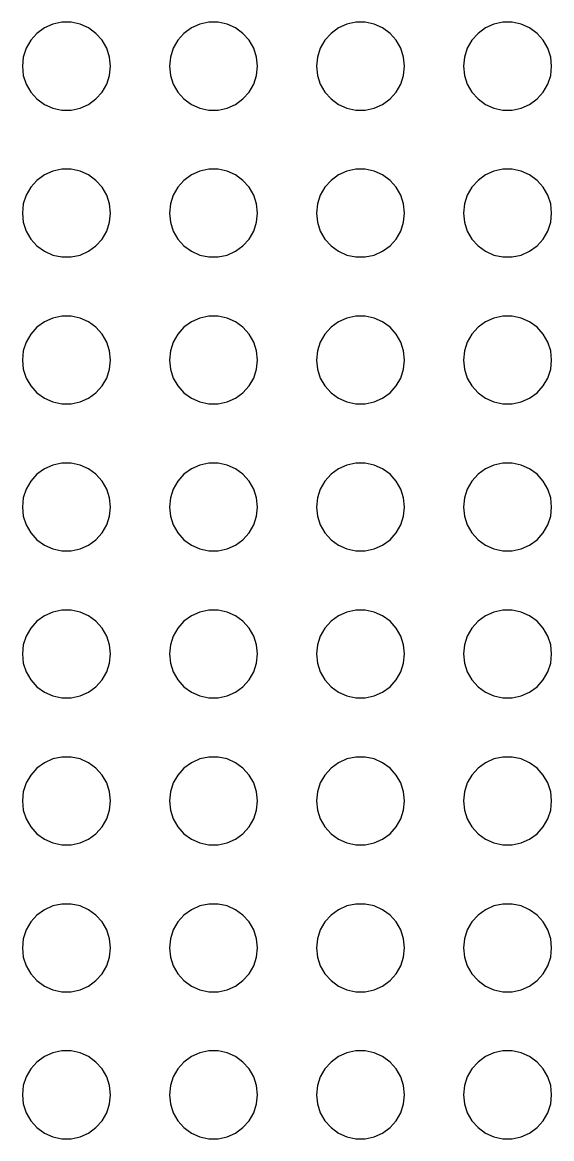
# Model space of a CAD drawing. Header units: metres. Extents: x 1.6 to 62.4, y 1.6 to 62.4.
# Drawn here: x 1.6 to 30.4, y 1.6 to 62.4 of the extents above; entities that cross this region are included whole.
import ezdxf

# ---------------------------------------------------------------- set-up
doc = ezdxf.new("R2010")
doc.units = ezdxf.units.M

msp = doc.modelspace()

# ---------------------------------------------------------------- linework, layer by layer
for p, q in [((2.79999, 62.0785), (2.39407, 61.7835)), ((3.25835, 62.2825), (2.79999, 62.0785)), ((3.74913, 62.3868), (3.25835, 62.2825)), ((4.25085, 62.3868), (3.74913, 62.3868)), ((4.74164, 62.2825), (4.25085, 62.3868)), ((5.2, 62.0785), (4.74164, 62.2825)), ((5.60591, 61.7835), (5.2, 62.0785)), ((10.8, 62.0785), (10.3941, 61.7835)), ((11.2583, 62.2825), (10.8, 62.0785)), ((11.7491, 62.3868), (11.2583, 62.2825)), ((12.2509, 62.3868), (11.7491, 62.3868)), ((12.7416, 62.2825), (12.2509, 62.3868)), ((13.2, 62.0785), (12.7416, 62.2825)), ((13.6059, 61.7835), (13.2, 62.0785)), ((18.8, 62.0785), (18.3941, 61.7835)), ((19.2583, 62.2825), (18.8, 62.0785)), ((19.7491, 62.3868), (19.2583, 62.2825)), ((20.2509, 62.3868), (19.7491, 62.3868)), ((20.7416, 62.2825), (20.2509, 62.3868)), ((21.2, 62.0785), (20.7416, 62.2825)), ((21.6059, 61.7835), (21.2, 62.0785)), ((26.8, 62.0785), (26.3941, 61.7835)), ((27.2583, 62.2825), (26.8, 62.0785)), ((27.7491, 62.3868), (27.2583, 62.2825)), ((28.2509, 62.3868), (27.7491, 62.3868)), ((28.7416, 62.2825), (28.2509, 62.3868)), ((29.2, 62.0785), (28.7416, 62.2825)), ((29.6059, 61.7835), (29.2, 62.0785)), ((2.05835, 61.4107), (1.80748, 60.9762)), ((2.39407, 61.7835), (2.05835, 61.4107)), ((5.94164, 61.4107), (5.60591, 61.7835)), ((6.1925, 60.9762), (5.94164, 61.4107)), ((10.0583, 61.4107), (9.80748, 60.9762)), ((10.3941, 61.7835), (10.0583, 61.4107)), ((13.9416, 61.4107), (13.6059, 61.7835)), ((14.1925, 60.9762), (13.9416, 61.4107)), ((18.0583, 61.4107), (17.8075, 60.9762)), ((18.3941, 61.7835), (18.0583, 61.4107)), ((21.9416, 61.4107), (21.6059, 61.7835)), ((22.1925, 60.9762), (21.9416, 61.4107)), ((26.0583, 61.4107), (25.8075, 60.9762)), ((26.3941, 61.7835), (26.0583, 61.4107)), ((29.9416, 61.4107), (29.6059, 61.7835)), ((30.1925, 60.9762), (29.9416, 61.4107)), ((1.80748, 60.9762), (1.65244, 60.499)), ((6.34755, 60.499), (6.1925, 60.9762)), ((9.80748, 60.9762), (9.65244, 60.499)), ((14.3475, 60.499), (14.1925, 60.9762)), ((17.8075, 60.9762), (17.6524, 60.499)), ((22.3475, 60.499), (22.1925, 60.9762)), ((25.8075, 60.9762), (25.6524, 60.499)), ((30.3475, 60.499), (30.1925, 60.9762)), ((1.65244, 60.499), (1.59999, 60)), ((6.39999, 60), (6.34755, 60.499)), ((9.65244, 60.499), (9.59999, 60)), ((14.4, 60), (14.3475, 60.499)), ((17.6524, 60.499), (17.6, 60)), ((22.4, 60), (22.3475, 60.499)), ((25.6524, 60.499), (25.6, 60)), ((30.4, 60), (30.3475, 60.499)), ((1.59999, 60), (1.65244, 59.501)), ((6.34755, 59.501), (6.39999, 60)), ((9.59999, 60), (9.65244, 59.501)), ((14.3475, 59.501), (14.4, 60)), ((17.6, 60), (17.6524, 59.501)), ((22.3475, 59.501), (22.4, 60)), ((25.6, 60), (25.6524, 59.501)), ((30.3475, 59.501), (30.4, 60)), ((1.65244, 59.501), (1.80748, 59.0238)), ((1.80748, 59.0238), (2.05835, 58.5893)), ((5.94164, 58.5893), (6.1925, 59.0238)), ((6.1925, 59.0238), (6.34755, 59.501)), ((9.65244, 59.501), (9.80748, 59.0238)), ((9.80748, 59.0238), (10.0583, 58.5893)), ((13.9416, 58.5893), (14.1925, 59.0238)), ((14.1925, 59.0238), (14.3475, 59.501)), ((17.6524, 59.501), (17.8075, 59.0238)), ((17.8075, 59.0238), (18.0583, 58.5893)), ((21.9416, 58.5893), (22.1925, 59.0238)), ((22.1925, 59.0238), (22.3475, 59.501)), ((25.6524, 59.501), (25.8075, 59.0238)), ((25.8075, 59.0238), (26.0583, 58.5893)), ((29.9416, 58.5893), (30.1925, 59.0238)), ((30.1925, 59.0238), (30.3475, 59.501)), ((2.05835, 58.5893), (2.39407, 58.2164)), ((5.60591, 58.2164), (5.94164, 58.5893)), ((10.0583, 58.5893), (10.3941, 58.2164)), ((13.6059, 58.2164), (13.9416, 58.5893)), ((18.0583, 58.5893), (18.3941, 58.2164)), ((21.6059, 58.2164), (21.9416, 58.5893)), ((26.0583, 58.5893), (26.3941, 58.2164)), ((29.6059, 58.2164), (29.9416, 58.5893)), ((2.39407, 58.2164), (2.79999, 57.9215)), ((2.79999, 57.9215), (3.25835, 57.7175)), ((4.74164, 57.7175), (5.2, 57.9215)), ((5.2, 57.9215), (5.60591, 58.2164)), ((10.3941, 58.2164), (10.8, 57.9215)), ((10.8, 57.9215), (11.2583, 57.7175)), ((12.7416, 57.7175), (13.2, 57.9215)), ((13.2, 57.9215), (13.6059, 58.2164)), ((18.3941, 58.2164), (18.8, 57.9215)), ((18.8, 57.9215), (19.2583, 57.7175)), ((20.7416, 57.7175), (21.2, 57.9215)), ((21.2, 57.9215), (21.6059, 58.2164)), ((26.3941, 58.2164), (26.8, 57.9215)), ((26.8, 57.9215), (27.2583, 57.7175)), ((28.7416, 57.7175), (29.2, 57.9215)), ((29.2, 57.9215), (29.6059, 58.2164)), ((3.25835, 57.7175), (3.74913, 57.6131)), ((3.74913, 57.6131), (4.25085, 57.6131)), ((4.25085, 57.6131), (4.74164, 57.7175)), ((11.2583, 57.7175), (11.7491, 57.6131)), ((11.7491, 57.6131), (12.2509, 57.6131)), ((12.2509, 57.6131), (12.7416, 57.7175)), ((19.2583, 57.7175), (19.7491, 57.6131)), ((19.7491, 57.6131), (20.2509, 57.6131)), ((20.2509, 57.6131), (20.7416, 57.7175)), ((27.2583, 57.7175), (27.7491, 57.6131)), ((27.7491, 57.6131), (28.2509, 57.6131)), ((28.2509, 57.6131), (28.7416, 57.7175)), ((3.25835, 54.2825), (2.79999, 54.0785)), ((3.74913, 54.3868), (3.25835, 54.2825)), ((4.25085, 54.3868), (3.74913, 54.3868)), ((4.74164, 54.2825), (4.25085, 54.3868)), ((5.2, 54.0785), (4.74164, 54.2825)), ((11.2583, 54.2825), (10.8, 54.0785)), ((11.7491, 54.3868), (11.2583, 54.2825)), ((12.2509, 54.3868), (11.7491, 54.3868)), ((12.7416, 54.2825), (12.2509, 54.3868)), ((13.2, 54.0785), (12.7416, 54.2825)), ((19.2583, 54.2825), (18.8, 54.0785)), ((19.7491, 54.3868), (19.2583, 54.2825)), ((20.2509, 54.3868), (19.7491, 54.3868)), ((20.7416, 54.2825), (20.2509, 54.3868)), ((21.2, 54.0785), (20.7416, 54.2825)), ((27.2583, 54.2825), (26.8, 54.0785)), ((27.7491, 54.3868), (27.2583, 54.2825)), ((28.2509, 54.3868), (27.7491, 54.3868)), ((28.7416, 54.2825), (28.2509, 54.3868)), ((29.2, 54.0785), (28.7416, 54.2825)), ((2.39407, 53.7835), (2.05835, 53.4107)), ((2.79999, 54.0785), (2.39407, 53.7835)), ((5.60591, 53.7835), (5.2, 54.0785)), ((5.94164, 53.4107), (5.60591, 53.7835)), ((10.3941, 53.7835), (10.0583, 53.4107)), ((10.8, 54.0785), (10.3941, 53.7835)), ((13.6059, 53.7835), (13.2, 54.0785)), ((13.9416, 53.4107), (13.6059, 53.7835)), ((18.3941, 53.7835), (18.0583, 53.4107)), ((18.8, 54.0785), (18.3941, 53.7835)), ((21.6059, 53.7835), (21.2, 54.0785)), ((21.9416, 53.4107), (21.6059, 53.7835)), ((26.3941, 53.7835), (26.0583, 53.4107)), ((26.8, 54.0785), (26.3941, 53.7835)), ((29.6059, 53.7835), (29.2, 54.0785)), ((29.9416, 53.4107), (29.6059, 53.7835)), ((1.80748, 52.9762), (1.65244, 52.499)), ((2.05835, 53.4107), (1.80748, 52.9762)), ((6.1925, 52.9762), (5.94164, 53.4107)), ((6.34755, 52.499), (6.1925, 52.9762)), ((9.80748, 52.9762), (9.65244, 52.499)), ((10.0583, 53.4107), (9.80748, 52.9762)), ((14.1925, 52.9762), (13.9416, 53.4107)), ((14.3475, 52.499), (14.1925, 52.9762)), ((17.8075, 52.9762), (17.6524, 52.499)), ((18.0583, 53.4107), (17.8075, 52.9762)), ((22.1925, 52.9762), (21.9416, 53.4107)), ((22.3475, 52.499), (22.1925, 52.9762)), ((25.8075, 52.9762), (25.6524, 52.499)), ((26.0583, 53.4107), (25.8075, 52.9762)), ((30.1925, 52.9762), (29.9416, 53.4107)), ((30.3475, 52.499), (30.1925, 52.9762)), ((1.65244, 52.499), (1.59999, 52)), ((6.39999, 52), (6.34755, 52.499)), ((9.65244, 52.499), (9.59999, 52)), ((14.4, 52), (14.3475, 52.499)), ((17.6524, 52.499), (17.6, 52)), ((22.4, 52), (22.3475, 52.499)), ((25.6524, 52.499), (25.6, 52)), ((30.4, 52), (30.3475, 52.499)), ((1.59999, 52), (1.65244, 51.501)), ((6.34755, 51.501), (6.39999, 52)), ((9.59999, 52), (9.65244, 51.501)), ((14.3475, 51.501), (14.4, 52)), ((17.6, 52), (17.6524, 51.501)), ((22.3475, 51.501), (22.4, 52)), ((25.6, 52), (25.6524, 51.501)), ((30.3475, 51.501), (30.4, 52)), ((1.65244, 51.501), (1.80748, 51.0238)), ((6.1925, 51.0238), (6.34755, 51.501)), ((9.65244, 51.501), (9.80748, 51.0238)), ((14.1925, 51.0238), (14.3475, 51.501)), ((17.6524, 51.501), (17.8075, 51.0238)), ((22.1925, 51.0238), (22.3475, 51.501)), ((25.6524, 51.501), (25.8075, 51.0238)), ((30.1925, 51.0238), (30.3475, 51.501)), ((1.80748, 51.0238), (2.05835, 50.5893)), ((2.05835, 50.5893), (2.39407, 50.2164)), ((5.60591, 50.2164), (5.94164, 50.5893)), ((5.94164, 50.5893), (6.1925, 51.0238)), ((9.80748, 51.0238), (10.0583, 50.5893)), ((10.0583, 50.5893), (10.3941, 50.2164)), ((13.6059, 50.2164), (13.9416, 50.5893)), ((13.9416, 50.5893), (14.1925, 51.0238)), ((17.8075, 51.0238), (18.0583, 50.5893)), ((18.0583, 50.5893), (18.3941, 50.2164)), ((21.6059, 50.2164), (21.9416, 50.5893)), ((21.9416, 50.5893), (22.1925, 51.0238)), ((25.8075, 51.0238), (26.0583, 50.5893)), ((26.0583, 50.5893), (26.3941, 50.2164)), ((29.6059, 50.2164), (29.9416, 50.5893)), ((29.9416, 50.5893), (30.1925, 51.0238)), ((2.39407, 50.2164), (2.79999, 49.9215)), ((2.79999, 49.9215), (3.25835, 49.7175)), ((4.74164, 49.7175), (5.2, 49.9215)), ((5.2, 49.9215), (5.60591, 50.2164)), ((10.3941, 50.2164), (10.8, 49.9215)), ((10.8, 49.9215), (11.2583, 49.7175)), ((12.7416, 49.7175), (13.2, 49.9215)), ((13.2, 49.9215), (13.6059, 50.2164)), ((18.3941, 50.2164), (18.8, 49.9215)), ((18.8, 49.9215), (19.2583, 49.7175)), ((20.7416, 49.7175), (21.2, 49.9215)), ((21.2, 49.9215), (21.6059, 50.2164)), ((26.3941, 50.2164), (26.8, 49.9215)), ((26.8, 49.9215), (27.2583, 49.7175)), ((28.7416, 49.7175), (29.2, 49.9215)), ((29.2, 49.9215), (29.6059, 50.2164)), ((3.25835, 49.7175), (3.74913, 49.6131)), ((3.74913, 49.6131), (4.25085, 49.6131)), ((4.25085, 49.6131), (4.74164, 49.7175)), ((11.2583, 49.7175), (11.7491, 49.6131)), ((11.7491, 49.6131), (12.2509, 49.6131)), ((12.2509, 49.6131), (12.7416, 49.7175)), ((19.2583, 49.7175), (19.7491, 49.6131)), ((19.7491, 49.6131), (20.2509, 49.6131)), ((20.2509, 49.6131), (20.7416, 49.7175)), ((27.2583, 49.7175), (27.7491, 49.6131)), ((27.7491, 49.6131), (28.2509, 49.6131)), ((28.2509, 49.6131), (28.7416, 49.7175)), ((3.25835, 46.2825), (2.79999, 46.0785)), ((3.74913, 46.3868), (3.25835, 46.2825)), ((4.25085, 46.3868), (3.74913, 46.3868)), ((4.74164, 46.2825), (4.25085, 46.3868)), ((5.2, 46.0785), (4.74164, 46.2825)), ((11.2583, 46.2825), (10.8, 46.0785)), ((11.7491, 46.3868), (11.2583, 46.2825)), ((12.2509, 46.3868), (11.7491, 46.3868)), ((12.7416, 46.2825), (12.2509, 46.3868)), ((13.2, 46.0785), (12.7416, 46.2825)), ((19.2583, 46.2825), (18.8, 46.0785)), ((19.7491, 46.3868), (19.2583, 46.2825)), ((20.2509, 46.3868), (19.7491, 46.3868)), ((20.7416, 46.2825), (20.2509, 46.3868)), ((21.2, 46.0785), (20.7416, 46.2825)), ((27.2583, 46.2825), (26.8, 46.0785)), ((27.7491, 46.3868), (27.2583, 46.2825)), ((28.2509, 46.3868), (27.7491, 46.3868)), ((28.7416, 46.2825), (28.2509, 46.3868)), ((29.2, 46.0785), (28.7416, 46.2825)), ((2.39407, 45.7835), (2.05835, 45.4107)), ((2.79999, 46.0785), (2.39407, 45.7835)), ((5.60591, 45.7835), (5.2, 46.0785)), ((5.94164, 45.4107), (5.60591, 45.7835)), ((10.3941, 45.7835), (10.0583, 45.4107)), ((10.8, 46.0785), (10.3941, 45.7835)), ((13.6059, 45.7835), (13.2, 46.0785)), ((13.9416, 45.4107), (13.6059, 45.7835)), ((18.3941, 45.7835), (18.0583, 45.4107)), ((18.8, 46.0785), (18.3941, 45.7835)), ((21.6059, 45.7835), (21.2, 46.0785)), ((21.9416, 45.4107), (21.6059, 45.7835)), ((26.3941, 45.7835), (26.0583, 45.4107)), ((26.8, 46.0785), (26.3941, 45.7835)), ((29.6059, 45.7835), (29.2, 46.0785)), ((29.9416, 45.4107), (29.6059, 45.7835)), ((1.80748, 44.9762), (1.65244, 44.499)), ((2.05835, 45.4107), (1.80748, 44.9762)), ((6.1925, 44.9762), (5.94164, 45.4107)), ((6.34755, 44.499), (6.1925, 44.9762)), ((9.80748, 44.9762), (9.65244, 44.499)), ((10.0583, 45.4107), (9.80748, 44.9762)), ((14.1925, 44.9762), (13.9416, 45.4107)), ((14.3475, 44.499), (14.1925, 44.9762)), ((17.8075, 44.9762), (17.6524, 44.499)), ((18.0583, 45.4107), (17.8075, 44.9762)), ((22.1925, 44.9762), (21.9416, 45.4107)), ((22.3475, 44.499), (22.1925, 44.9762)), ((25.8075, 44.9762), (25.6524, 44.499)), ((26.0583, 45.4107), (25.8075, 44.9762)), ((30.1925, 44.9762), (29.9416, 45.4107)), ((30.3475, 44.499), (30.1925, 44.9762)), ((1.65244, 44.499), (1.59999, 44)), ((6.39999, 44), (6.34755, 44.499)), ((9.65244, 44.499), (9.59999, 44)), ((14.4, 44), (14.3475, 44.499)), ((17.6524, 44.499), (17.6, 44)), ((22.4, 44), (22.3475, 44.499)), ((25.6524, 44.499), (25.6, 44)), ((30.4, 44), (30.3475, 44.499)), ((1.59999, 44), (1.65244, 43.501)), ((6.34755, 43.501), (6.39999, 44)), ((9.59999, 44), (9.65244, 43.501)), ((14.3475, 43.501), (14.4, 44)), ((17.6, 44), (17.6524, 43.501)), ((22.3475, 43.501), (22.4, 44)), ((25.6, 44), (25.6524, 43.501)), ((30.3475, 43.501), (30.4, 44)), ((1.65244, 43.501), (1.80748, 43.0238)), ((6.1925, 43.0238), (6.34755, 43.501)), ((9.65244, 43.501), (9.80748, 43.0238)), ((14.1925, 43.0238), (14.3475, 43.501)), ((17.6524, 43.501), (17.8075, 43.0238)), ((22.1925, 43.0238), (22.3475, 43.501)), ((25.6524, 43.501), (25.8075, 43.0238)), ((30.1925, 43.0238), (30.3475, 43.501)), ((1.80748, 43.0238), (2.05835, 42.5893)), ((2.05835, 42.5893), (2.39407, 42.2164)), ((5.60591, 42.2164), (5.94164, 42.5893)), ((5.94164, 42.5893), (6.1925, 43.0238)), ((9.80748, 43.0238), (10.0583, 42.5893)), ((10.0583, 42.5893), (10.3941, 42.2164)), ((13.6059, 42.2164), (13.9416, 42.5893)), ((13.9416, 42.5893), (14.1925, 43.0238)), ((17.8075, 43.0238), (18.0583, 42.5893)), ((18.0583, 42.5893), (18.3941, 42.2164)), ((21.6059, 42.2164), (21.9416, 42.5893)), ((21.9416, 42.5893), (22.1925, 43.0238)), ((25.8075, 43.0238), (26.0583, 42.5893)), ((26.0583, 42.5893), (26.3941, 42.2164)), ((29.6059, 42.2164), (29.9416, 42.5893)), ((29.9416, 42.5893), (30.1925, 43.0238)), ((2.39407, 42.2164), (2.79999, 41.9215)), ((5.2, 41.9215), (5.60591, 42.2164)), ((10.3941, 42.2164), (10.8, 41.9215)), ((13.2, 41.9215), (13.6059, 42.2164)), ((18.3941, 42.2164), (18.8, 41.9215)), ((21.2, 41.9215), (21.6059, 42.2164)), ((26.3941, 42.2164), (26.8, 41.9215)), ((29.2, 41.9215), (29.6059, 42.2164)), ((2.79999, 41.9215), (3.25835, 41.7175)), ((3.25835, 41.7175), (3.74913, 41.6131)), ((3.74913, 41.6131), (4.25085, 41.6131)), ((4.25085, 41.6131), (4.74164, 41.7175)), ((4.74164, 41.7175), (5.2, 41.9215)), ((10.8, 41.9215), (11.2583, 41.7175)), ((11.2583, 41.7175), (11.7491, 41.6131)), ((11.7491, 41.6131), (12.2509, 41.6131)), ((12.2509, 41.6131), (12.7416, 41.7175)), ((12.7416, 41.7175), (13.2, 41.9215)), ((18.8, 41.9215), (19.2583, 41.7175)), ((19.2583, 41.7175), (19.7491, 41.6131)), ((19.7491, 41.6131), (20.2509, 41.6131)), ((20.2509, 41.6131), (20.7416, 41.7175)), ((20.7416, 41.7175), (21.2, 41.9215)), ((26.8, 41.9215), (27.2583, 41.7175)), ((27.2583, 41.7175), (27.7491, 41.6131)), ((27.7491, 41.6131), (28.2509, 41.6131)), ((28.2509, 41.6131), (28.7416, 41.7175)), ((28.7416, 41.7175), (29.2, 41.9215)), ((3.74913, 38.3868), (3.25835, 38.2825)), ((4.25085, 38.3868), (3.74913, 38.3868)), ((4.74164, 38.2825), (4.25085, 38.3868)), ((11.7491, 38.3868), (11.2583, 38.2825)), ((12.2509, 38.3868), (11.7491, 38.3868)), ((12.7416, 38.2825), (12.2509, 38.3868)), ((19.7491, 38.3868), (19.2583, 38.2825)), ((20.2509, 38.3868), (19.7491, 38.3868)), ((20.7416, 38.2825), (20.2509, 38.3868)), ((27.7491, 38.3868), (27.2583, 38.2825)), ((28.2509, 38.3868), (27.7491, 38.3868)), ((28.7416, 38.2825), (28.2509, 38.3868)), ((2.39407, 37.7835), (2.05835, 37.4107)), ((2.79999, 38.0785), (2.39407, 37.7835)), ((3.25835, 38.2825), (2.79999, 38.0785)), ((5.2, 38.0785), (4.74164, 38.2825)), ((5.60591, 37.7835), (5.2, 38.0785)), ((5.94164, 37.4107), (5.60591, 37.7835)), ((10.3941, 37.7835), (10.0583, 37.4107)), ((10.8, 38.0785), (10.3941, 37.7835)), ((11.2583, 38.2825), (10.8, 38.0785)), ((13.2, 38.0785), (12.7416, 38.2825)), ((13.6059, 37.7835), (13.2, 38.0785)), ((13.9416, 37.4107), (13.6059, 37.7835)), ((18.3941, 37.7835), (18.0583, 37.4107)), ((18.8, 38.0785), (18.3941, 37.7835)), ((19.2583, 38.2825), (18.8, 38.0785)), ((21.2, 38.0785), (20.7416, 38.2825)), ((21.6059, 37.7835), (21.2, 38.0785)), ((21.9416, 37.4107), (21.6059, 37.7835)), ((26.3941, 37.7835), (26.0583, 37.4107)), ((26.8, 38.0785), (26.3941, 37.7835)), ((27.2583, 38.2825), (26.8, 38.0785)), ((29.2, 38.0785), (28.7416, 38.2825)), ((29.6059, 37.7835), (29.2, 38.0785)), ((29.9416, 37.4107), (29.6059, 37.7835)), ((2.05835, 37.4107), (1.80748, 36.9762)), ((6.1925, 36.9762), (5.94164, 37.4107)), ((10.0583, 37.4107), (9.80748, 36.9762)), ((14.1925, 36.9762), (13.9416, 37.4107)), ((18.0583, 37.4107), (17.8075, 36.9762)), ((22.1925, 36.9762), (21.9416, 37.4107)), ((26.0583, 37.4107), (25.8075, 36.9762)), ((30.1925, 36.9762), (29.9416, 37.4107)), ((1.65244, 36.499), (1.59999, 36)), ((1.80748, 36.9762), (1.65244, 36.499)), ((6.34755, 36.499), (6.1925, 36.9762)), ((6.39999, 36), (6.34755, 36.499)), ((9.65244, 36.499), (9.59999, 36)), ((9.80748, 36.9762), (9.65244, 36.499)), ((14.3475, 36.499), (14.1925, 36.9762)), ((14.4, 36), (14.3475, 36.499)), ((17.6524, 36.499), (17.6, 36)), ((17.8075, 36.9762), (17.6524, 36.499)), ((22.3475, 36.499), (22.1925, 36.9762)), ((22.4, 36), (22.3475, 36.499)), ((25.6524, 36.499), (25.6, 36)), ((25.8075, 36.9762), (25.6524, 36.499)), ((30.3475, 36.499), (30.1925, 36.9762)), ((30.4, 36), (30.3475, 36.499)), ((1.59999, 36), (1.65244, 35.501)), ((6.34755, 35.501), (6.39999, 36)), ((9.59999, 36), (9.65244, 35.501)), ((14.3475, 35.501), (14.4, 36)), ((17.6, 36), (17.6524, 35.501)), ((22.3475, 35.501), (22.4, 36)), ((25.6, 36), (25.6524, 35.501)), ((30.3475, 35.501), (30.4, 36)), ((1.65244, 35.501), (1.80748, 35.0238)), ((6.1925, 35.0238), (6.34755, 35.501)), ((9.65244, 35.501), (9.80748, 35.0238)), ((14.1925, 35.0238), (14.3475, 35.501)), ((17.6524, 35.501), (17.8075, 35.0238)), ((22.1925, 35.0238), (22.3475, 35.501)), ((25.6524, 35.501), (25.8075, 35.0238)), ((30.1925, 35.0238), (30.3475, 35.501)), ((1.80748, 35.0238), (2.05835, 34.5893)), ((5.94164, 34.5893), (6.1925, 35.0238)), ((9.80748, 35.0238), (10.0583, 34.5893)), ((13.9416, 34.5893), (14.1925, 35.0238)), ((17.8075, 35.0238), (18.0583, 34.5893)), ((21.9416, 34.5893), (22.1925, 35.0238)), ((25.8075, 35.0238), (26.0583, 34.5893)), ((29.9416, 34.5893), (30.1925, 35.0238)), ((2.05835, 34.5893), (2.39407, 34.2164)), ((2.39407, 34.2164), (2.79999, 33.9215)), ((5.2, 33.9215), (5.60591, 34.2164)), ((5.60591, 34.2164), (5.94164, 34.5893)), ((10.0583, 34.5893), (10.3941, 34.2164)), ((10.3941, 34.2164), (10.8, 33.9215)), ((13.2, 33.9215), (13.6059, 34.2164)), ((13.6059, 34.2164), (13.9416, 34.5893)), ((18.0583, 34.5893), (18.3941, 34.2164)), ((18.3941, 34.2164), (18.8, 33.9215)), ((21.2, 33.9215), (21.6059, 34.2164)), ((21.6059, 34.2164), (21.9416, 34.5893)), ((26.0583, 34.5893), (26.3941, 34.2164)), ((26.3941, 34.2164), (26.8, 33.9215)), ((29.2, 33.9215), (29.6059, 34.2164)), ((29.6059, 34.2164), (29.9416, 34.5893)), ((2.79999, 33.9215), (3.25835, 33.7175)), ((3.25835, 33.7175), (3.74913, 33.6131)), ((3.74913, 33.6131), (4.25085, 33.6131)), ((4.25085, 33.6131), (4.74164, 33.7175)), ((4.74164, 33.7175), (5.2, 33.9215)), ((10.8, 33.9215), (11.2583, 33.7175)), ((11.2583, 33.7175), (11.7491, 33.6131)), ((11.7491, 33.6131), (12.2509, 33.6131)), ((12.2509, 33.6131), (12.7416, 33.7175)), ((12.7416, 33.7175), (13.2, 33.9215)), ((18.8, 33.9215), (19.2583, 33.7175)), ((19.2583, 33.7175), (19.7491, 33.6131)), ((19.7491, 33.6131), (20.2509, 33.6131)), ((20.2509, 33.6131), (20.7416, 33.7175)), ((20.7416, 33.7175), (21.2, 33.9215)), ((26.8, 33.9215), (27.2583, 33.7175)), ((27.2583, 33.7175), (27.7491, 33.6131)), ((27.7491, 33.6131), (28.2509, 33.6131)), ((28.2509, 33.6131), (28.7416, 33.7175)), ((28.7416, 33.7175), (29.2, 33.9215)), ((2.39407, 29.7835), (2.05835, 29.4107)), ((2.79999, 30.0785), (2.39407, 29.7835)), ((3.25835, 30.2825), (2.79999, 30.0785)), ((3.74913, 30.3868), (3.25835, 30.2825)), ((4.25085, 30.3868), (3.74913, 30.3868)), ((4.74164, 30.2825), (4.25085, 30.3868)), ((5.2, 30.0785), (4.74164, 30.2825)), ((5.60591, 29.7835), (5.2, 30.0785)), ((5.94164, 29.4107), (5.60591, 29.7835)), ((10.3941, 29.7835), (10.0583, 29.4107)), ((10.8, 30.0785), (10.3941, 29.7835)), ((11.2583, 30.2825), (10.8, 30.0785)), ((11.7491, 30.3868), (11.2583, 30.2825)), ((12.2509, 30.3868), (11.7491, 30.3868)), ((12.7416, 30.2825), (12.2509, 30.3868)), ((13.2, 30.0785), (12.7416, 30.2825)), ((13.6059, 29.7835), (13.2, 30.0785)), ((13.9416, 29.4107), (13.6059, 29.7835)), ((18.3941, 29.7835), (18.0583, 29.4107)), ((18.8, 30.0785), (18.3941, 29.7835)), ((19.2583, 30.2825), (18.8, 30.0785)), ((19.7491, 30.3868), (19.2583, 30.2825)), ((20.2509, 30.3868), (19.7491, 30.3868)), ((20.7416, 30.2825), (20.2509, 30.3868)), ((21.2, 30.0785), (20.7416, 30.2825)), ((21.6059, 29.7835), (21.2, 30.0785)), ((21.9416, 29.4107), (21.6059, 29.7835)), ((26.3941, 29.7835), (26.0583, 29.4107)), ((26.8, 30.0785), (26.3941, 29.7835)), ((27.2583, 30.2825), (26.8, 30.0785)), ((27.7491, 30.3868), (27.2583, 30.2825)), ((28.2509, 30.3868), (27.7491, 30.3868)), ((28.7416, 30.2825), (28.2509, 30.3868)), ((29.2, 30.0785), (28.7416, 30.2825)), ((29.6059, 29.7835), (29.2, 30.0785)), ((29.9416, 29.4107), (29.6059, 29.7835)), ((2.05835, 29.4107), (1.80748, 28.9762)), ((6.1925, 28.9762), (5.94164, 29.4107)), ((10.0583, 29.4107), (9.80748, 28.9762)), ((14.1925, 28.9762), (13.9416, 29.4107)), ((18.0583, 29.4107), (17.8075, 28.9762)), ((22.1925, 28.9762), (21.9416, 29.4107)), ((26.0583, 29.4107), (25.8075, 28.9762)), ((30.1925, 28.9762), (29.9416, 29.4107)), ((1.80748, 28.9762), (1.65244, 28.499)), ((6.34755, 28.499), (6.1925, 28.9762)), ((9.80748, 28.9762), (9.65244, 28.499)), ((14.3475, 28.499), (14.1925, 28.9762)), ((17.8075, 28.9762), (17.6524, 28.499)), ((22.3475, 28.499), (22.1925, 28.9762)), ((25.8075, 28.9762), (25.6524, 28.499)), ((30.3475, 28.499), (30.1925, 28.9762)), ((1.65244, 28.499), (1.59999, 28)), ((1.59999, 28), (1.65244, 27.501)), ((6.39999, 28), (6.34755, 28.499)), ((6.34755, 27.501), (6.39999, 28)), ((9.65244, 28.499), (9.59999, 28)), ((9.59999, 28), (9.65244, 27.501)), ((14.4, 28), (14.3475, 28.499)), ((14.3475, 27.501), (14.4, 28)), ((17.6524, 28.499), (17.6, 28)), ((17.6, 28), (17.6524, 27.501)), ((22.4, 28), (22.3475, 28.499)), ((22.3475, 27.501), (22.4, 28)), ((25.6524, 28.499), (25.6, 28)), ((25.6, 28), (25.6524, 27.501)), ((30.4, 28), (30.3475, 28.499)), ((30.3475, 27.501), (30.4, 28)), ((1.65244, 27.501), (1.80748, 27.0238)), ((6.1925, 27.0238), (6.34755, 27.501)), ((9.65244, 27.501), (9.80748, 27.0238)), ((14.1925, 27.0238), (14.3475, 27.501)), ((17.6524, 27.501), (17.8075, 27.0238)), ((22.1925, 27.0238), (22.3475, 27.501)), ((25.6524, 27.501), (25.8075, 27.0238)), ((30.1925, 27.0238), (30.3475, 27.501)), ((1.80748, 27.0238), (2.05835, 26.5893)), ((5.94164, 26.5893), (6.1925, 27.0238)), ((9.80748, 27.0238), (10.0583, 26.5893)), ((13.9416, 26.5893), (14.1925, 27.0238)), ((17.8075, 27.0238), (18.0583, 26.5893)), ((21.9416, 26.5893), (22.1925, 27.0238)), ((25.8075, 27.0238), (26.0583, 26.5893)), ((29.9416, 26.5893), (30.1925, 27.0238)), ((2.05835, 26.5893), (2.39407, 26.2164)), ((2.39407, 26.2164), (2.79999, 25.9215)), ((5.2, 25.9215), (5.60591, 26.2164)), ((5.60591, 26.2164), (5.94164, 26.5893)), ((10.0583, 26.5893), (10.3941, 26.2164)), ((10.3941, 26.2164), (10.8, 25.9215)), ((13.2, 25.9215), (13.6059, 26.2164)), ((13.6059, 26.2164), (13.9416, 26.5893)), ((18.0583, 26.5893), (18.3941, 26.2164)), ((18.3941, 26.2164), (18.8, 25.9215)), ((21.2, 25.9215), (21.6059, 26.2164)), ((21.6059, 26.2164), (21.9416, 26.5893)), ((26.0583, 26.5893), (26.3941, 26.2164)), ((26.3941, 26.2164), (26.8, 25.9215)), ((29.2, 25.9215), (29.6059, 26.2164)), ((29.6059, 26.2164), (29.9416, 26.5893)), ((2.79999, 25.9215), (3.25835, 25.7175)), ((3.25835, 25.7175), (3.74913, 25.6131)), ((3.74913, 25.6131), (4.25085, 25.6131)), ((4.25085, 25.6131), (4.74164, 25.7175)), ((4.74164, 25.7175), (5.2, 25.9215)), ((10.8, 25.9215), (11.2583, 25.7175)), ((11.2583, 25.7175), (11.7491, 25.6131)), ((11.7491, 25.6131), (12.2509, 25.6131)), ((12.2509, 25.6131), (12.7416, 25.7175)), ((12.7416, 25.7175), (13.2, 25.9215)), ((18.8, 25.9215), (19.2583, 25.7175)), ((19.2583, 25.7175), (19.7491, 25.6131)), ((19.7491, 25.6131), (20.2509, 25.6131)), ((20.2509, 25.6131), (20.7416, 25.7175)), ((20.7416, 25.7175), (21.2, 25.9215)), ((26.8, 25.9215), (27.2583, 25.7175)), ((27.2583, 25.7175), (27.7491, 25.6131)), ((27.7491, 25.6131), (28.2509, 25.6131)), ((28.2509, 25.6131), (28.7416, 25.7175)), ((28.7416, 25.7175), (29.2, 25.9215)), ((2.79999, 22.0785), (2.39407, 21.7835)), ((3.25835, 22.2825), (2.79999, 22.0785)), ((3.74913, 22.3868), (3.25835, 22.2825)), ((4.25085, 22.3868), (3.74913, 22.3868)), ((4.74164, 22.2825), (4.25085, 22.3868)), ((5.2, 22.0785), (4.74164, 22.2825)), ((5.60591, 21.7835), (5.2, 22.0785)), ((10.8, 22.0785), (10.3941, 21.7835)), ((11.2583, 22.2825), (10.8, 22.0785)), ((11.7491, 22.3868), (11.2583, 22.2825)), ((12.2509, 22.3868), (11.7491, 22.3868)), ((12.7416, 22.2825), (12.2509, 22.3868)), ((13.2, 22.0785), (12.7416, 22.2825)), ((13.6059, 21.7835), (13.2, 22.0785)), ((18.8, 22.0785), (18.3941, 21.7835)), ((19.2583, 22.2825), (18.8, 22.0785)), ((19.7491, 22.3868), (19.2583, 22.2825)), ((20.2509, 22.3868), (19.7491, 22.3868)), ((20.7416, 22.2825), (20.2509, 22.3868)), ((21.2, 22.0785), (20.7416, 22.2825)), ((21.6059, 21.7835), (21.2, 22.0785)), ((26.8, 22.0785), (26.3941, 21.7835)), ((27.2583, 22.2825), (26.8, 22.0785)), ((27.7491, 22.3868), (27.2583, 22.2825)), ((28.2509, 22.3868), (27.7491, 22.3868)), ((28.7416, 22.2825), (28.2509, 22.3868)), ((29.2, 22.0785), (28.7416, 22.2825)), ((29.6059, 21.7835), (29.2, 22.0785)), ((2.05835, 21.4107), (1.80748, 20.9762)), ((2.39407, 21.7835), (2.05835, 21.4107)), ((5.94164, 21.4107), (5.60591, 21.7835)), ((6.1925, 20.9762), (5.94164, 21.4107)), ((10.0583, 21.4107), (9.80748, 20.9762)), ((10.3941, 21.7835), (10.0583, 21.4107)), ((13.9416, 21.4107), (13.6059, 21.7835)), ((14.1925, 20.9762), (13.9416, 21.4107)), ((18.0583, 21.4107), (17.8075, 20.9762)), ((18.3941, 21.7835), (18.0583, 21.4107)), ((21.9416, 21.4107), (21.6059, 21.7835)), ((22.1925, 20.9762), (21.9416, 21.4107)), ((26.0583, 21.4107), (25.8075, 20.9762)), ((26.3941, 21.7835), (26.0583, 21.4107)), ((29.9416, 21.4107), (29.6059, 21.7835)), ((30.1925, 20.9762), (29.9416, 21.4107)), ((1.80748, 20.9762), (1.65244, 20.499)), ((6.34755, 20.499), (6.1925, 20.9762)), ((9.80748, 20.9762), (9.65244, 20.499)), ((14.3475, 20.499), (14.1925, 20.9762)), ((17.8075, 20.9762), (17.6524, 20.499)), ((22.3475, 20.499), (22.1925, 20.9762)), ((25.8075, 20.9762), (25.6524, 20.499)), ((30.3475, 20.499), (30.1925, 20.9762)), ((1.65244, 20.499), (1.59999, 20)), ((6.39999, 20), (6.34755, 20.499)), ((9.65244, 20.499), (9.59999, 20)), ((14.4, 20), (14.3475, 20.499)), ((17.6524, 20.499), (17.6, 20)), ((22.4, 20), (22.3475, 20.499)), ((25.6524, 20.499), (25.6, 20)), ((30.4, 20), (30.3475, 20.499)), ((1.59999, 20), (1.65244, 19.501)), ((1.65244, 19.501), (1.80748, 19.0238)), ((6.1925, 19.0238), (6.34755, 19.501)), ((6.34755, 19.501), (6.39999, 20)), ((9.59999, 20), (9.65244, 19.501)), ((9.65244, 19.501), (9.80748, 19.0238)), ((14.1925, 19.0238), (14.3475, 19.501)), ((14.3475, 19.501), (14.4, 20)), ((17.6, 20), (17.6524, 19.501)), ((17.6524, 19.501), (17.8075, 19.0238)), ((22.1925, 19.0238), (22.3475, 19.501)), ((22.3475, 19.501), (22.4, 20)), ((25.6, 20), (25.6524, 19.501)), ((25.6524, 19.501), (25.8075, 19.0238)), ((30.1925, 19.0238), (30.3475, 19.501)), ((30.3475, 19.501), (30.4, 20)), ((1.80748, 19.0238), (2.05835, 18.5893)), ((5.94164, 18.5893), (6.1925, 19.0238)), ((9.80748, 19.0238), (10.0583, 18.5893)), ((13.9416, 18.5893), (14.1925, 19.0238)), ((17.8075, 19.0238), (18.0583, 18.5893)), ((21.9416, 18.5893), (22.1925, 19.0238)), ((25.8075, 19.0238), (26.0583, 18.5893)), ((29.9416, 18.5893), (30.1925, 19.0238)), ((2.05835, 18.5893), (2.39407, 18.2164)), ((5.60591, 18.2164), (5.94164, 18.5893)), ((10.0583, 18.5893), (10.3941, 18.2164)), ((13.6059, 18.2164), (13.9416, 18.5893)), ((18.0583, 18.5893), (18.3941, 18.2164)), ((21.6059, 18.2164), (21.9416, 18.5893)), ((26.0583, 18.5893), (26.3941, 18.2164)), ((29.6059, 18.2164), (29.9416, 18.5893)), ((2.39407, 18.2164), (2.79999, 17.9215)), ((2.79999, 17.9215), (3.25835, 17.7175)), ((3.25835, 17.7175), (3.74913, 17.6131)), ((4.25085, 17.6131), (4.74164, 17.7175)), ((4.74164, 17.7175), (5.2, 17.9215)), ((5.2, 17.9215), (5.60591, 18.2164)), ((10.3941, 18.2164), (10.8, 17.9215)), ((10.8, 17.9215), (11.2583, 17.7175)), ((11.2583, 17.7175), (11.7491, 17.6131)), ((12.2509, 17.6131), (12.7416, 17.7175)), ((12.7416, 17.7175), (13.2, 17.9215)), ((13.2, 17.9215), (13.6059, 18.2164)), ((18.3941, 18.2164), (18.8, 17.9215)), ((18.8, 17.9215), (19.2583, 17.7175)), ((19.2583, 17.7175), (19.7491, 17.6131)), ((20.2509, 17.6131), (20.7416, 17.7175)), ((20.7416, 17.7175), (21.2, 17.9215)), ((21.2, 17.9215), (21.6059, 18.2164)), ((26.3941, 18.2164), (26.8, 17.9215)), ((26.8, 17.9215), (27.2583, 17.7175)), ((27.2583, 17.7175), (27.7491, 17.6131)), ((28.2509, 17.6131), (28.7416, 17.7175)), ((28.7416, 17.7175), (29.2, 17.9215)), ((29.2, 17.9215), (29.6059, 18.2164)), ((3.74913, 17.6131), (4.25085, 17.6131)), ((11.7491, 17.6131), (12.2509, 17.6131)), ((19.7491, 17.6131), (20.2509, 17.6131)), ((27.7491, 17.6131), (28.2509, 17.6131)), ((2.79999, 14.0785), (2.39407, 13.7835)), ((3.25835, 14.2825), (2.79999, 14.0785)), ((3.74913, 14.3868), (3.25835, 14.2825)), ((4.25085, 14.3868), (3.74913, 14.3868)), ((4.74164, 14.2825), (4.25085, 14.3868)), ((5.2, 14.0785), (4.74164, 14.2825)), ((5.60591, 13.7835), (5.2, 14.0785)), ((10.8, 14.0785), (10.3941, 13.7835)), ((11.2583, 14.2825), (10.8, 14.0785)), ((11.7491, 14.3868), (11.2583, 14.2825)), ((12.2509, 14.3868), (11.7491, 14.3868)), ((12.7416, 14.2825), (12.2509, 14.3868)), ((13.2, 14.0785), (12.7416, 14.2825)), ((13.6059, 13.7835), (13.2, 14.0785)), ((18.8, 14.0785), (18.3941, 13.7835)), ((19.2583, 14.2825), (18.8, 14.0785)), ((19.7491, 14.3868), (19.2583, 14.2825)), ((20.2509, 14.3868), (19.7491, 14.3868)), ((20.7416, 14.2825), (20.2509, 14.3868)), ((21.2, 14.0785), (20.7416, 14.2825)), ((21.6059, 13.7835), (21.2, 14.0785)), ((26.8, 14.0785), (26.3941, 13.7835)), ((27.2583, 14.2825), (26.8, 14.0785)), ((27.7491, 14.3868), (27.2583, 14.2825)), ((28.2509, 14.3868), (27.7491, 14.3868)), ((28.7416, 14.2825), (28.2509, 14.3868)), ((29.2, 14.0785), (28.7416, 14.2825)), ((29.6059, 13.7835), (29.2, 14.0785)), ((2.05835, 13.4107), (1.80748, 12.9762)), ((2.39407, 13.7835), (2.05835, 13.4107)), ((5.94164, 13.4107), (5.60591, 13.7835)), ((6.1925, 12.9762), (5.94164, 13.4107)), ((10.0583, 13.4107), (9.80748, 12.9762)), ((10.3941, 13.7835), (10.0583, 13.4107)), ((13.9416, 13.4107), (13.6059, 13.7835)), ((14.1925, 12.9762), (13.9416, 13.4107)), ((18.0583, 13.4107), (17.8075, 12.9762)), ((18.3941, 13.7835), (18.0583, 13.4107)), ((21.9416, 13.4107), (21.6059, 13.7835)), ((22.1925, 12.9762), (21.9416, 13.4107)), ((26.0583, 13.4107), (25.8075, 12.9762)), ((26.3941, 13.7835), (26.0583, 13.4107)), ((29.9416, 13.4107), (29.6059, 13.7835)), ((30.1925, 12.9762), (29.9416, 13.4107)), ((1.80748, 12.9762), (1.65244, 12.499)), ((6.34755, 12.499), (6.1925, 12.9762)), ((9.80748, 12.9762), (9.65244, 12.499)), ((14.3475, 12.499), (14.1925, 12.9762)), ((17.8075, 12.9762), (17.6524, 12.499)), ((22.3475, 12.499), (22.1925, 12.9762)), ((25.8075, 12.9762), (25.6524, 12.499)), ((30.3475, 12.499), (30.1925, 12.9762)), ((1.65244, 12.499), (1.59999, 12)), ((6.39999, 12), (6.34755, 12.499)), ((9.65244, 12.499), (9.59999, 12)), ((14.4, 12), (14.3475, 12.499)), ((17.6524, 12.499), (17.6, 12)), ((22.4, 12), (22.3475, 12.499)), ((25.6524, 12.499), (25.6, 12)), ((30.4, 12), (30.3475, 12.499)), ((1.59999, 12), (1.65244, 11.501)), ((6.34755, 11.501), (6.39999, 12)), ((9.59999, 12), (9.65244, 11.501)), ((14.3475, 11.501), (14.4, 12)), ((17.6, 12), (17.6524, 11.501)), ((22.3475, 11.501), (22.4, 12)), ((25.6, 12), (25.6524, 11.501)), ((30.3475, 11.501), (30.4, 12)), ((1.65244, 11.501), (1.80748, 11.0238)), ((1.80748, 11.0238), (2.05835, 10.5893)), ((5.94164, 10.5893), (6.1925, 11.0238)), ((6.1925, 11.0238), (6.34755, 11.501)), ((9.65244, 11.501), (9.80748, 11.0238)), ((9.80748, 11.0238), (10.0583, 10.5893)), ((13.9416, 10.5893), (14.1925, 11.0238)), ((14.1925, 11.0238), (14.3475, 11.501)), ((17.6524, 11.501), (17.8075, 11.0238)), ((17.8075, 11.0238), (18.0583, 10.5893)), ((21.9416, 10.5893), (22.1925, 11.0238)), ((22.1925, 11.0238), (22.3475, 11.501)), ((25.6524, 11.501), (25.8075, 11.0238)), ((25.8075, 11.0238), (26.0583, 10.5893)), ((29.9416, 10.5893), (30.1925, 11.0238)), ((30.1925, 11.0238), (30.3475, 11.501)), ((2.05835, 10.5893), (2.39407, 10.2164)), ((5.60591, 10.2164), (5.94164, 10.5893)), ((10.0583, 10.5893), (10.3941, 10.2164)), ((13.6059, 10.2164), (13.9416, 10.5893)), ((18.0583, 10.5893), (18.3941, 10.2164)), ((21.6059, 10.2164), (21.9416, 10.5893)), ((26.0583, 10.5893), (26.3941, 10.2164)), ((29.6059, 10.2164), (29.9416, 10.5893)), ((2.39407, 10.2164), (2.79999, 9.92154)), ((2.79999, 9.92154), (3.25835, 9.71745)), ((4.74164, 9.71745), (5.2, 9.92154)), ((5.2, 9.92154), (5.60591, 10.2164)), ((10.3941, 10.2164), (10.8, 9.92154)), ((10.8, 9.92154), (11.2583, 9.71745)), ((12.7416, 9.71745), (13.2, 9.92154)), ((13.2, 9.92154), (13.6059, 10.2164)), ((18.3941, 10.2164), (18.8, 9.92154)), ((18.8, 9.92154), (19.2583, 9.71745)), ((20.7416, 9.71745), (21.2, 9.92154)), ((21.2, 9.92154), (21.6059, 10.2164)), ((26.3941, 10.2164), (26.8, 9.92154)), ((26.8, 9.92154), (27.2583, 9.71745)), ((28.7416, 9.71745), (29.2, 9.92154)), ((29.2, 9.92154), (29.6059, 10.2164)), ((3.25835, 9.71745), (3.74913, 9.61314)), ((3.74913, 9.61314), (4.25085, 9.61314)), ((4.25085, 9.61314), (4.74164, 9.71745)), ((11.2583, 9.71745), (11.7491, 9.61314)), ((11.7491, 9.61314), (12.2509, 9.61314)), ((12.2509, 9.61314), (12.7416, 9.71745)), ((19.2583, 9.71745), (19.7491, 9.61314)), ((19.7491, 9.61314), (20.2509, 9.61314)), ((20.2509, 9.61314), (20.7416, 9.71745)), ((27.2583, 9.71745), (27.7491, 9.61314)), ((27.7491, 9.61314), (28.2509, 9.61314)), ((28.2509, 9.61314), (28.7416, 9.71745)), ((2.79999, 6.07846), (2.39407, 5.78354)), ((3.25835, 6.28253), (2.79999, 6.07846)), ((3.74913, 6.38684), (3.25835, 6.28253)), ((4.25085, 6.38684), (3.74913, 6.38684)), ((4.74164, 6.28253), (4.25085, 6.38684)), ((5.2, 6.07846), (4.74164, 6.28253)), ((5.60591, 5.78354), (5.2, 6.07846)), ((10.8, 6.07846), (10.3941, 5.78354)), ((11.2583, 6.28253), (10.8, 6.07846)), ((11.7491, 6.38684), (11.2583, 6.28253)), ((12.2509, 6.38684), (11.7491, 6.38684)), ((12.7416, 6.28253), (12.2509, 6.38684)), ((13.2, 6.07846), (12.7416, 6.28253)), ((13.6059, 5.78354), (13.2, 6.07846)), ((18.8, 6.07846), (18.3941, 5.78354)), ((19.2583, 6.28253), (18.8, 6.07846)), ((19.7491, 6.38684), (19.2583, 6.28253)), ((20.2509, 6.38684), (19.7491, 6.38684)), ((20.7416, 6.28253), (20.2509, 6.38684)), ((21.2, 6.07846), (20.7416, 6.28253)), ((21.6059, 5.78354), (21.2, 6.07846)), ((26.8, 6.07846), (26.3941, 5.78354)), ((27.2583, 6.28253), (26.8, 6.07846)), ((27.7491, 6.38684), (27.2583, 6.28253)), ((28.2509, 6.38684), (27.7491, 6.38684)), ((28.7416, 6.28253), (28.2509, 6.38684)), ((29.2, 6.07846), (28.7416, 6.28253)), ((29.6059, 5.78354), (29.2, 6.07846)), ((2.39407, 5.78354), (2.05835, 5.41068)), ((5.94164, 5.41068), (5.60591, 5.78354)), ((10.3941, 5.78354), (10.0583, 5.41068)), ((13.9416, 5.41068), (13.6059, 5.78354)), ((18.3941, 5.78354), (18.0583, 5.41068)), ((21.9416, 5.41068), (21.6059, 5.78354)), ((26.3941, 5.78354), (26.0583, 5.41068)), ((29.9416, 5.41068), (29.6059, 5.78354)), ((1.80748, 4.97617), (1.65244, 4.49898)), ((2.05835, 5.41068), (1.80748, 4.97617)), ((6.1925, 4.97617), (5.94164, 5.41068)), ((6.34755, 4.49898), (6.1925, 4.97617)), ((9.80748, 4.97617), (9.65244, 4.49898)), ((10.0583, 5.41068), (9.80748, 4.97617)), ((14.1925, 4.97617), (13.9416, 5.41068)), ((14.3475, 4.49898), (14.1925, 4.97617)), ((17.8075, 4.97617), (17.6524, 4.49898)), ((18.0583, 5.41068), (17.8075, 4.97617)), ((22.1925, 4.97617), (21.9416, 5.41068)), ((22.3475, 4.49898), (22.1925, 4.97617)), ((25.8075, 4.97617), (25.6524, 4.49898)), ((26.0583, 5.41068), (25.8075, 4.97617)), ((30.1925, 4.97617), (29.9416, 5.41068)), ((30.3475, 4.49898), (30.1925, 4.97617)), ((1.65244, 4.49898), (1.59999, 4)), ((6.39999, 4), (6.34755, 4.49898)), ((9.65244, 4.49898), (9.59999, 4)), ((14.4, 4), (14.3475, 4.49898)), ((17.6524, 4.49898), (17.6, 4)), ((22.4, 4), (22.3475, 4.49898)), ((25.6524, 4.49898), (25.6, 4)), ((30.4, 4), (30.3475, 4.49898)), ((1.59999, 4), (1.65244, 3.50101)), ((6.34755, 3.50101), (6.39999, 4)), ((9.59999, 4), (9.65244, 3.50101)), ((14.3475, 3.50101), (14.4, 4)), ((17.6, 4), (17.6524, 3.50101)), ((22.3475, 3.50101), (22.4, 4)), ((25.6, 4), (25.6524, 3.50101)), ((30.3475, 3.50101), (30.4, 4)), ((1.65244, 3.50101), (1.80748, 3.02382)), ((6.1925, 3.02382), (6.34755, 3.50101)), ((9.65244, 3.50101), (9.80748, 3.02382)), ((14.1925, 3.02382), (14.3475, 3.50101)), ((17.6524, 3.50101), (17.8075, 3.02382)), ((22.1925, 3.02382), (22.3475, 3.50101)), ((25.6524, 3.50101), (25.8075, 3.02382)), ((30.1925, 3.02382), (30.3475, 3.50101)), ((1.80748, 3.02382), (2.05835, 2.58931)), ((2.05835, 2.58931), (2.39407, 2.21645)), ((5.60591, 2.21645), (5.94164, 2.58931)), ((5.94164, 2.58931), (6.1925, 3.02382)), ((9.80748, 3.02382), (10.0583, 2.58931)), ((10.0583, 2.58931), (10.3941, 2.21645)), ((13.6059, 2.21645), (13.9416, 2.58931)), ((13.9416, 2.58931), (14.1925, 3.02382)), ((17.8075, 3.02382), (18.0583, 2.58931)), ((18.0583, 2.58931), (18.3941, 2.21645)), ((21.6059, 2.21645), (21.9416, 2.58931)), ((21.9416, 2.58931), (22.1925, 3.02382)), ((25.8075, 3.02382), (26.0583, 2.58931)), ((26.0583, 2.58931), (26.3941, 2.21645)), ((29.6059, 2.21645), (29.9416, 2.58931)), ((29.9416, 2.58931), (30.1925, 3.02382)), ((2.39407, 2.21645), (2.79999, 1.92152)), ((2.79999, 1.92152), (3.25835, 1.71745)), ((4.74164, 1.71745), (5.2, 1.92152)), ((5.2, 1.92152), (5.60591, 2.21645)), ((10.3941, 2.21645), (10.8, 1.92152)), ((10.8, 1.92152), (11.2583, 1.71745)), ((12.7416, 1.71745), (13.2, 1.92152)), ((13.2, 1.92152), (13.6059, 2.21645)), ((18.3941, 2.21645), (18.8, 1.92152)), ((18.8, 1.92152), (19.2583, 1.71745)), ((20.7416, 1.71745), (21.2, 1.92152)), ((21.2, 1.92152), (21.6059, 2.21645)), ((26.3941, 2.21645), (26.8, 1.92152)), ((26.8, 1.92152), (27.2583, 1.71745)), ((28.7416, 1.71745), (29.2, 1.92152)), ((29.2, 1.92152), (29.6059, 2.21645)), ((3.25835, 1.71745), (3.74913, 1.61314)), ((3.74913, 1.61314), (4.25085, 1.61314)), ((4.25085, 1.61314), (4.74164, 1.71745)), ((11.2583, 1.71745), (11.7491, 1.61314)), ((11.7491, 1.61314), (12.2509, 1.61314)), ((12.2509, 1.61314), (12.7416, 1.71745)), ((19.2583, 1.71745), (19.7491, 1.61314)), ((19.7491, 1.61314), (20.2509, 1.61314)), ((20.2509, 1.61314), (20.7416, 1.71745)), ((27.2583, 1.71745), (27.7491, 1.61314)), ((27.7491, 1.61314), (28.2509, 1.61314)), ((28.2509, 1.61314), (28.7416, 1.71745))]:
    msp.add_line(p, q)

doc.saveas('drawing.dxf')
